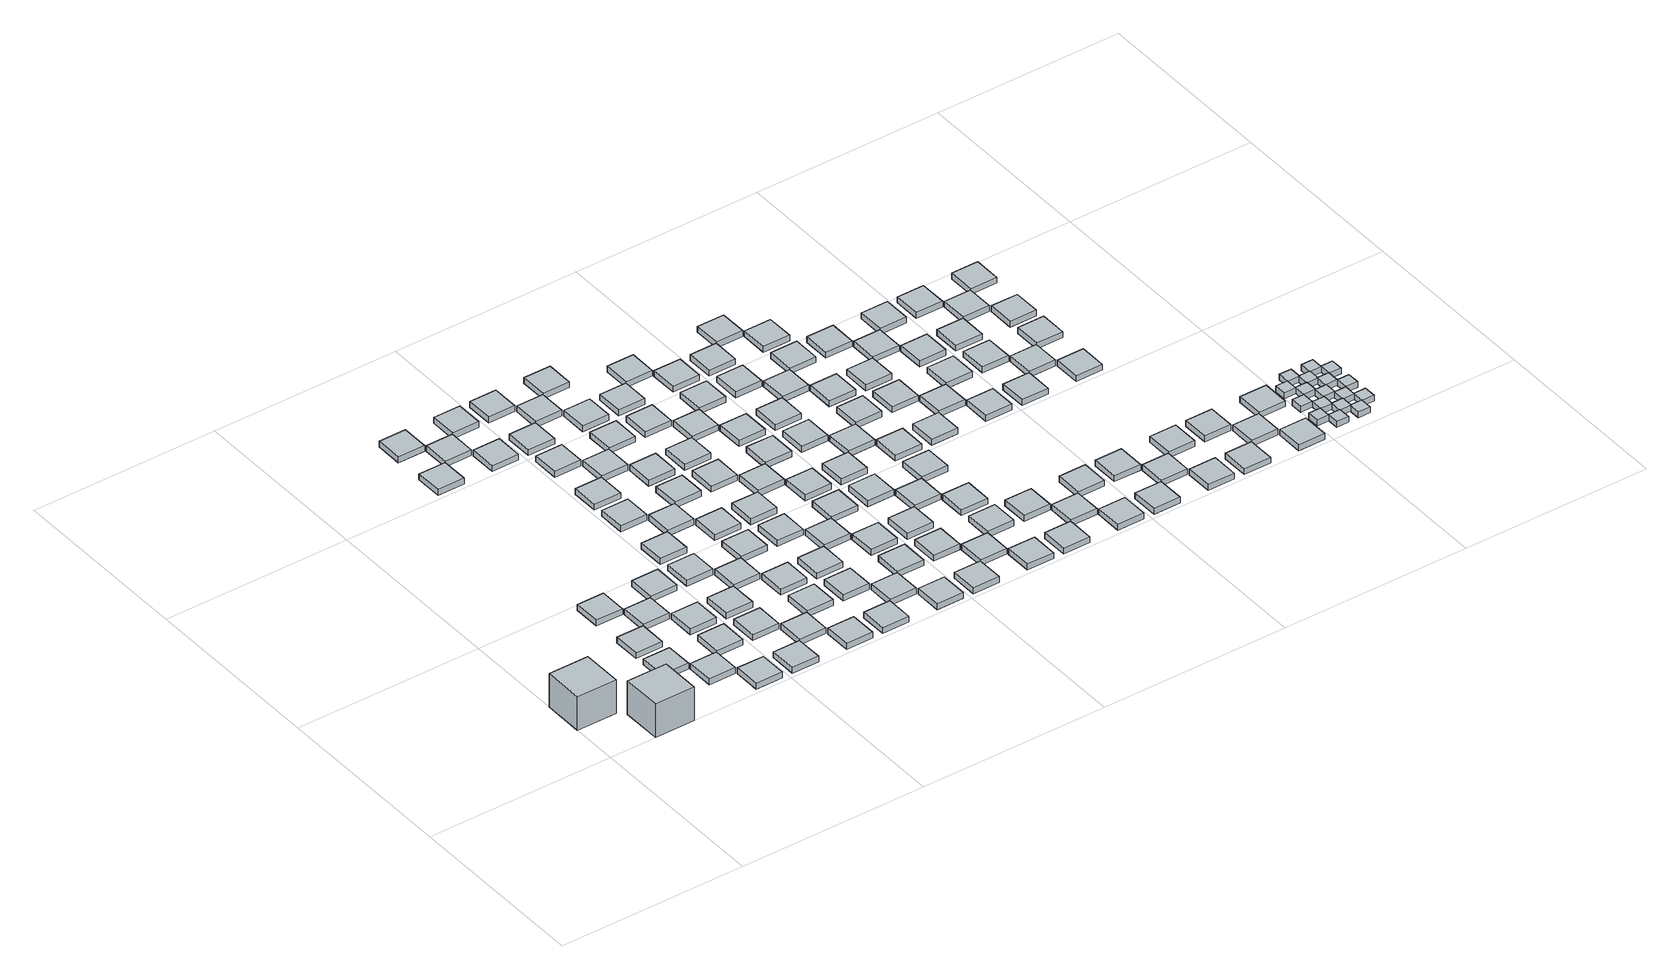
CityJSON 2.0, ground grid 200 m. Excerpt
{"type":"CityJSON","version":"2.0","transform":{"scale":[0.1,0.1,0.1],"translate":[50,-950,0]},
"CityObjects":{
"object1":{"type":"GenericCityObject","geometry":[{"type":"Solid","lod":"1","boundaries":[[[[0,1,2,3]],[[4,5,1,0]],[[5,6,2,1]],[[6,7,3,2]],[[7,4,0,3]],[[7,6,5,4]]]]}]},
"object2":{"type":"GenericCityObject","geometry":[{"type":"Solid","lod":"1","boundaries":[[[[8,9,10,11]],[[12,13,9,8]],[[13,14,10,9]],[[14,15,11,10]],[[15,12,8,11]],[[15,14,13,12]]]]}]},
"object3":{"type":"GenericCityObject","geometry":[{"type":"Solid","lod":"1","boundaries":[[[[16,17,18,19]],[[20,21,17,16]],[[21,22,18,17]],[[22,23,19,18]],[[23,20,16,19]],[[23,22,21,20]]]]}]},
"object4":{"type":"GenericCityObject","geometry":[{"type":"Solid","lod":"1","boundaries":[[[[24,25,26,27]],[[28,29,25,24]],[[29,30,26,25]],[[30,31,27,26]],[[31,28,24,27]],[[31,30,29,28]]]]}]},
"object5":{"type":"GenericCityObject","geometry":[{"type":"Solid","lod":"1","boundaries":[[[[32,33,34,35]],[[36,37,33,32]],[[37,38,34,33]],[[38,39,35,34]],[[39,36,32,35]],[[39,38,37,36]]]]}]},
"object6":{"type":"GenericCityObject","geometry":[{"type":"Solid","lod":"1","boundaries":[[[[40,41,42,43]],[[44,45,41,40]],[[45,46,42,41]],[[46,47,43,42]],[[47,44,40,43]],[[47,46,45,44]]]]}]},
"object7":{"type":"GenericCityObject","geometry":[{"type":"Solid","lod":"1","boundaries":[[[[48,49,50,51]],[[52,53,49,48]],[[53,54,50,49]],[[54,55,51,50]],[[55,52,48,51]],[[55,54,53,52]]]]}]},
"object8":{"type":"GenericCityObject","geometry":[{"type":"Solid","lod":"1","boundaries":[[[[56,57,58,59]],[[60,61,57,56]],[[61,62,58,57]],[[62,63,59,58]],[[63,60,56,59]],[[63,62,61,60]]]]}]},
"object9":{"type":"GenericCityObject","geometry":[{"type":"Solid","lod":"1","boundaries":[[[[64,65,66,67]],[[68,69,65,64]],[[69,70,66,65]],[[70,71,67,66]],[[71,68,64,67]],[[71,70,69,68]]]]}]},
"object10":{"type":"GenericCityObject","geometry":[{"type":"Solid","lod":"1","boundaries":[[[[72,73,74,75]],[[76,77,73,72]],[[77,78,74,73]],[[78,79,75,74]],[[79,76,72,75]],[[79,78,77,76]]]]}]},
"object11":{"type":"GenericCityObject","geometry":[{"type":"Solid","lod":"1","boundaries":[[[[80,81,82,83]],[[84,85,81,80]],[[85,86,82,81]],[[86,87,83,82]],[[87,84,80,83]],[[87,86,85,84]]]]}]},
"object12":{"type":"GenericCityObject","geometry":[{"type":"Solid","lod":"1","boundaries":[[[[88,89,90,91]],[[92,93,89,88]],[[93,94,90,89]],[[94,95,91,90]],[[95,92,88,91]],[[95,94,93,92]]]]}]},
"object13":{"type":"GenericCityObject","geometry":[{"type":"Solid","lod":"1","boundaries":[[[[96,97,98,99]],[[100,101,97,96]],[[101,102,98,97]],[[102,103,99,98]],[[103,100,96,99]],[[103,102,101,100]]]]}]},
"object14":{"type":"GenericCityObject","geometry":[{"type":"Solid","lod":"1","boundaries":[[[[104,105,106,107]],[[108,109,105,104]],[[109,110,106,105]],[[110,111,107,106]],[[111,108,104,107]],[[111,110,109,108]]]]}]},
"object15":{"type":"GenericCityObject","geometry":[{"type":"Solid","lod":"1","boundaries":[[[[112,113,114,115]],[[116,117,113,112]],[[117,118,114,113]],[[118,119,115,114]],[[119,116,112,115]],[[119,118,117,116]]]]}]},
"object16":{"type":"GenericCityObject","geometry":[{"type":"Solid","lod":"1","boundaries":[[[[120,121,122,123]],[[124,125,121,120]],[[125,126,122,121]],[[126,127,123,122]],[[127,124,120,123]],[[127,126,125,124]]]]}]},
"object17":{"type":"GenericCityObject","geometry":[{"type":"Solid","lod":"1","boundaries":[[[[128,129,130,131]],[[132,133,129,128]],[[133,134,130,129]],[[134,135,131,130]],[[135,132,128,131]],[[135,134,133,132]]]]}]},
"object18":{"type":"GenericCityObject","geometry":[{"type":"Solid","lod":"1","boundaries":[[[[136,137,138,139]],[[140,141,137,136]],[[141,142,138,137]],[[142,143,139,138]],[[143,140,136,139]],[[143,142,141,140]]]]}]},
"object19":{"type":"GenericCityObject","geometry":[{"type":"Solid","lod":"1","boundaries":[[[[144,145,146,147]],[[148,149,145,144]],[[149,150,146,145]],[[150,151,147,146]],[[151,148,144,147]],[[151,150,149,148]]]]}]},
"object20":{"type":"GenericCityObject","geometry":[{"type":"Solid","lod":"1","boundaries":[[[[152,153,154,155]],[[156,157,153,152]],[[157,158,154,153]],[[158,159,155,154]],[[159,156,152,155]],[[159,158,157,156]]]]}]},
"object21":{"type":"GenericCityObject","geometry":[{"type":"Solid","lod":"1","boundaries":[[[[160,161,162,163]],[[164,165,161,160]],[[165,166,162,161]],[[166,167,163,162]],[[167,164,160,163]],[[167,166,165,164]]]]}]},
"object22":{"type":"GenericCityObject","geometry":[{"type":"Solid","lod":"1","boundaries":[[[[168,169,170,171]],[[172,173,169,168]],[[173,174,170,169]],[[174,175,171,170]],[[175,172,168,171]],[[175,174,173,172]]]]}]},
"object23":{"type":"GenericCityObject","geometry":[{"type":"Solid","lod":"1","boundaries":[[[[176,177,178,179]],[[180,181,177,176]],[[181,182,178,177]],[[182,183,179,178]],[[183,180,176,179]],[[183,182,181,180]]]]}]},
"object24":{"type":"GenericCityObject","geometry":[{"type":"Solid","lod":"1","boundaries":[[[[184,185,186,187]],[[188,189,185,184]],[[189,190,186,185]],[[190,191,187,186]],[[191,188,184,187]],[[191,190,189,188]]]]}]},
"object25":{"type":"GenericCityObject","geometry":[{"type":"Solid","lod":"1","boundaries":[[[[192,193,194,195]],[[196,197,193,192]],[[197,198,194,193]],[[198,199,195,194]],[[199,196,192,195]],[[199,198,197,196]]]]}]},
"object26":{"type":"GenericCityObject","geometry":[{"type":"Solid","lod":"1","boundaries":[[[[200,201,202,203]],[[204,205,201,200]],[[205,206,202,201]],[[206,207,203,202]],[[207,204,200,203]],[[207,206,205,204]]]]}]},
"object27":{"type":"GenericCityObject","geometry":[{"type":"Solid","lod":"1","boundaries":[[[[208,209,210,211]],[[212,213,209,208]],[[213,214,210,209]],[[214,215,211,210]],[[215,212,208,211]],[[215,214,213,212]]]]}]},
"object28":{"type":"GenericCityObject","geometry":[{"type":"Solid","lod":"1","boundaries":[[[[216,217,218,219]],[[220,221,217,216]],[[221,222,218,217]],[[222,223,219,218]],[[223,220,216,219]],[[223,222,221,220]]]]}]},
"object29":{"type":"GenericCityObject","geometry":[{"type":"Solid","lod":"1","boundaries":[[[[224,225,226,227]],[[228,229,225,224]],[[229,230,226,225]],[[230,231,227,226]],[[231,228,224,227]],[[231,230,229,228]]]]}]},
"object30":{"type":"GenericCityObject","geometry":[{"type":"Solid","lod":"1","boundaries":[[[[232,233,234,235]],[[236,237,233,232]],[[237,238,234,233]],[[238,239,235,234]],[[239,236,232,235]],[[239,238,237,236]]]]}]},
"object31":{"type":"GenericCityObject","geometry":[{"type":"Solid","lod":"1","boundaries":[[[[240,241,242,243]],[[244,245,241,240]],[[245,246,242,241]],[[246,247,243,242]],[[247,244,240,243]],[[247,246,245,244]]]]}]},
"object32":{"type":"GenericCityObject","geometry":[{"type":"Solid","lod":"1","boundaries":[[[[248,249,250,251]],[[252,253,249,248]],[[253,254,250,249]],[[254,255,251,250]],[[255,252,248,251]],[[255,254,253,252]]]]}]},
"object33":{"type":"GenericCityObject","geometry":[{"type":"Solid","lod":"1","boundaries":[[[[256,257,258,259]],[[260,261,257,256]],[[261,262,258,257]],[[262,263,259,258]],[[263,260,256,259]],[[263,262,261,260]]]]}]},
"object34":{"type":"GenericCityObject","geometry":[{"type":"Solid","lod":"1","boundaries":[[[[264,265,266,267]],[[268,269,265,264]],[[269,270,266,265]],[[270,271,267,266]],[[271,268,264,267]],[[271,270,269,268]]]]}]},
"object35":{"type":"GenericCityObject","geometry":[{"type":"Solid","lod":"1","boundaries":[[[[272,273,274,275]],[[276,277,273,272]],[[277,278,274,273]],[[278,279,275,274]],[[279,276,272,275]],[[279,278,277,276]]]]}]},
"object36":{"type":"GenericCityObject","geometry":[{"type":"Solid","lod":"1","boundaries":[[[[280,281,282,283]],[[284,285,281,280]],[[285,286,282,281]],[[286,287,283,282]],[[287,284,280,283]],[[287,286,285,284]]]]}]},
"object37":{"type":"GenericCityObject","geometry":[{"type":"Solid","lod":"1","boundaries":[[[[288,289,290,291]],[[292,293,289,288]],[[293,294,290,289]],[[294,295,291,290]],[[295,292,288,291]],[[295,294,293,292]]]]}]},
"object38":{"type":"GenericCityObject","geometry":[{"type":"Solid","lod":"1","boundaries":[[[[296,297,298,299]],[[300,301,297,296]],[[301,302,298,297]],[[302,303,299,298]],[[303,300,296,299]],[[303,302,301,300]]]]}]},
"object39":{"type":"GenericCityObject","geometry":[{"type":"Solid","lod":"1","boundaries":[[[[304,305,306,307]],[[308,309,305,304]],[[309,310,306,305]],[[310,311,307,306]],[[311,308,304,307]],[[311,310,309,308]]]]}]},
"object40":{"type":"GenericCityObject","geometry":[{"type":"Solid","lod":"1","boundaries":[[[[312,313,314,315]],[[316,317,313,312]],[[317,318,314,313]],[[318,319,315,314]],[[319,316,312,315]],[[319,318,317,316]]]]}]},
"object41":{"type":"GenericCityObject","geometry":[{"type":"Solid","lod":"1","boundaries":[[[[320,321,322,323]],[[324,325,321,320]],[[325,326,322,321]],[[326,327,323,322]],[[327,324,320,323]],[[327,326,325,324]]]]}]},
"object42":{"type":"GenericCityObject","geometry":[{"type":"Solid","lod":"1","boundaries":[[[[328,329,330,331]],[[332,333,329,328]],[[333,334,330,329]],[[334,335,331,330]],[[335,332,328,331]],[[335,334,333,332]]]]}]},
"object43":{"type":"GenericCityObject","geometry":[{"type":"Solid","lod":"1","boundaries":[[[[336,337,338,339]],[[340,341,337,336]],[[341,342,338,337]],[[342,343,339,338]],[[343,340,336,339]],[[343,342,341,340]]]]}]},
"object44":{"type":"GenericCityObject","geometry":[{"type":"Solid","lod":"1","boundaries":[[[[344,345,346,347]],[[348,349,345,344]],[[349,350,346,345]],[[350,351,347,346]],[[351,348,344,347]],[[351,350,349,348]]]]}]},
"object45":{"type":"GenericCityObject","geometry":[{"type":"Solid","lod":"1","boundaries":[[[[352,353,354,355]],[[356,357,353,352]],[[357,358,354,353]],[[358,359,355,354]],[[359,356,352,355]],[[359,358,357,356]]]]}]},
"object46":{"type":"GenericCityObject","geometry":[{"type":"Solid","lod":"1","boundaries":[[[[360,361,362,363]],[[364,365,361,360]],[[365,366,362,361]],[[366,367,363,362]],[[367,364,360,363]],[[367,366,365,364]]]]}]},
"object47":{"type":"GenericCityObject","geometry":[{"type":"Solid","lod":"1","boundaries":[[[[368,369,370,371]],[[372,373,369,368]],[[373,374,370,369]],[[374,375,371,370]],[[375,372,368,371]],[[375,374,373,372]]]]}]},
"object48":{"type":"GenericCityObject","geometry":[{"type":"Solid","lod":"1","boundaries":[[[[376,377,378,379]],[[380,381,377,376]],[[381,382,378,377]],[[382,383,379,378]],[[383,380,376,379]],[[383,382,381,380]]]]}]},
"object49":{"type":"GenericCityObject","geometry":[{"type":"Solid","lod":"1","boundaries":[[[[384,385,386,387]],[[388,389,385,384]],[[389,390,386,385]],[[390,391,387,386]],[[391,388,384,387]],[[391,390,389,388]]]]}]},
"object50":{"type":"GenericCityObject","geometry":[{"type":"Solid","lod":"1","boundaries":[[[[392,393,394,395]],[[396,397,393,392]],[[397,398,394,393]],[[398,399,395,394]],[[399,396,392,395]],[[399,398,397,396]]]]}]},
"object51":{"type":"GenericCityObject","geometry":[{"type":"Solid","lod":"1","boundaries":[[[[400,401,402,403]],[[404,405,401,400]],[[405,406,402,401]],[[406,407,403,402]],[[407,404,400,403]],[[407,406,405,404]]]]}]},
"object52":{"type":"GenericCityObject","geometry":[{"type":"Solid","lod":"1","boundaries":[[[[408,409,410,411]],[[412,413,409,408]],[[413,414,410,409]],[[414,415,411,410]],[[415,412,408,411]],[[415,414,413,412]]]]}]},
"object53":{"type":"GenericCityObject","geometry":[{"type":"Solid","lod":"1","boundaries":[[[[416,417,418,419]],[[420,421,417,416]],[[421,422,418,417]],[[422,423,419,418]],[[423,420,416,419]],[[423,422,421,420]]]]}]},
"object54":{"type":"GenericCityObject","geometry":[{"type":"Solid","lod":"1","boundaries":[[[[424,425,426,427]],[[428,429,425,424]],[[429,430,426,425]],[[430,431,427,426]],[[431,428,424,427]],[[431,430,429,428]]]]}]},
"object55":{"type":"GenericCityObject","geometry":[{"type":"Solid","lod":"1","boundaries":[[[[432,433,434,435]],[[436,437,433,432]],[[437,438,434,433]],[[438,439,435,434]],[[439,436,432,435]],[[439,438,437,436]]]]}]},
"object56":{"type":"GenericCityObject","geometry":[{"type":"Solid","lod":"1","boundaries":[[[[440,441,442,443]],[[444,445,441,440]],[[445,446,442,441]],[[446,447,443,442]],[[447,444,440,443]],[[447,446,445,444]]]]}]},
"object57":{"type":"GenericCityObject","geometry":[{"type":"Solid","lod":"1","boundaries":[[[[448,449,450,451]],[[452,453,449,448]],[[453,454,450,449]],[[454,455,451,450]],[[455,452,448,451]],[[455,454,453,452]]]]}]},
"object58":{"type":"GenericCityObject","geometry":[{"type":"Solid","lod":"1","boundaries":[[[[456,457,458,459]],[[460,461,457,456]],[[461,462,458,457]],[[462,463,459,458]],[[463,460,456,459]],[[463,462,461,460]]]]}]},
"object59":{"type":"GenericCityObject","geometry":[{"type":"Solid","lod":"1","boundaries":[[[[464,465,466,467]],[[468,469,465,464]],[[469,470,466,465]],[[470,471,467,466]],[[471,468,464,467]],[[471,470,469,468]]]]}]},
"object60":{"type":"GenericCityObject","geometry":[{"type":"Solid","lod":"1","boundaries":[[[[472,473,474,475]],[[476,477,473,472]],[[477,478,474,473]],[[478,479,475,474]],[[479,476,472,475]],[[479,478,477,476]]]]}]},
"object61":{"type":"GenericCityObject","geometry":[{"type":"Solid","lod":"1","boundaries":[[[[480,481,482,483]],[[484,485,481,480]],[[485,486,482,481]],[[486,487,483,482]],[[487,484,480,483]],[[487,486,485,484]]]]}]},
"object62":{"type":"GenericCityObject","geometry":[{"type":"Solid","lod":"1","boundaries":[[[[488,489,490,491]],[[492,493,489,488]],[[493,494,490,489]],[[494,495,491,490]],[[495,492,488,491]],[[495,494,493,492]]]]}]},
"object63":{"type":"GenericCityObject","geometry":[{"type":"Solid","lod":"1","boundaries":[[[[496,497,498,499]],[[500,501,497,496]],[[501,502,498,497]],[[502,503,499,498]],[[503,500,496,499]],[[503,502,501,500]]]]}]},
"object64":{"type":"GenericCityObject","geometry":[{"type":"Solid","lod":"1","boundaries":[[[[504,505,506,507]],[[508,509,505,504]],[[509,510,506,505]],[[510,511,507,506]],[[511,508,504,507]],[[511,510,509,508]]]]}]},
"object65":{"type":"GenericCityObject","geometry":[{"type":"Solid","lod":"1","boundaries":[[[[512,513,514,515]],[[516,517,513,512]],[[517,518,514,513]],[[518,519,515,514]],[[519,516,512,515]],[[519,518,517,516]]]]}]},
"object66":{"type":"GenericCityObject","geometry":[{"type":"Solid","lod":"1","boundaries":[[[[520,521,522,523]],[[524,525,521,520]],[[525,526,522,521]],[[526,527,523,522]],[[527,524,520,523]],[[527,526,525,524]]]]}]},
"object67":{"type":"GenericCityObject","geometry":[{"type":"Solid","lod":"1","boundaries":[[[[528,529,530,531]],[[532,533,529,528]],[[533,534,530,529]],[[534,535,531,530]],[[535,532,528,531]],[[535,534,533,532]]]]}]},
"object68":{"type":"GenericCityObject","geometry":[{"type":"Solid","lod":"1","boundaries":[[[[536,537,538,539]],[[540,541,537,536]],[[541,542,538,537]],[[542,543,539,538]],[[543,540,536,539]],[[543,542,541,540]]]]}]},
"object69":{"type":"GenericCityObject","geometry":[{"type":"Solid","lod":"1","boundaries":[[[[544,545,546,547]],[[548,549,545,544]],[[549,550,546,545]],[[550,551,547,546]],[[551,548,544,547]],[[551,550,549,548]]]]}]},
"object70":{"type":"GenericCityObject","geometry":[{"type":"Solid","lod":"1","boundaries":[[[[552,553,554,555]],[[556,557,553,552]],[[557,558,554,553]],[[558,559,555,554]],[[559,556,552,555]],[[559,558,557,556]]]]}]},
"object71":{"type":"GenericCityObject","geometry":[{"type":"Solid","lod":"1","boundaries":[[[[560,561,562,563]],[[564,565,561,560]],[[565,566,562,561]],[[566,567,563,562]],[[567,564,560,563]],[[567,566,565,564]]]]}]},
"object72":{"type":"GenericCityObject","geometry":[{"type":"Solid","lod":"1","boundaries":[[[[568,569,570,571]],[[572,573,569,568]],[[573,574,570,569]],[[574,575,571,570]],[[575,572,568,571]],[[575,574,573,572]]]]}]},
"object73":{"type":"GenericCityObject","geometry":[{"type":"Solid","lod":"1","boundaries":[[[[576,577,578,579]],[[580,581,577,576]],[[581,582,578,577]],[[582,583,579,578]],[[583,580,576,579]],[[583,582,581,580]]]]}]},
"object74":{"type":"GenericCityObject","geometry":[{"type":"Solid","lod":"1","boundaries":[[[[584,585,586,587]],[[588,589,585,584]],[[589,590,586,585]],[[590,591,587,586]],[[591,588,584,587]],[[591,590,589,588]]]]}]},
"object75":{"type":"GenericCityObject","geometry":[{"type":"Solid","lod":"1","boundaries":[[[[592,593,594,595]],[[596,597,593,592]],[[597,598,594,593]],[[598,599,595,594]],[[599,596,592,595]],[[599,598,597,596]]]]}]},
"object76":{"type":"GenericCityObject","geometry":[{"type":"Solid","lod":"1","boundaries":[[[[600,601,602,603]],[[604,605,601,600]],[[605,606,602,601]],[[606,607,603,602]],[[607,604,600,603]],[[607,606,605,604]]]]}]},
"object77":{"type":"GenericCityObject","geometry":[{"type":"Solid","lod":"1","boundaries":[[[[608,609,610,611]],[[612,613,609,608]],[[613,614,610,609]],[[614,615,611,610]],[[615,612,608,611]],[[615,614,613,612]]]]}]},
"object78":{"type":"GenericCityObject","geometry":[{"type":"Solid","lod":"1","boundaries":[[[[616,617,618,619]],[[620,621,617,616]],[[621,622,618,617]],[[622,623,619,618]],[[623,620,616,619]],[[623,622,621,620]]]]}]},
"object79":{"type":"GenericCityObject","geometry":[{"type":"Solid","lod":"1","boundaries":[[[[624,625,626,627]],[[628,629,625,624]],[[629,630,626,625]],[[630,631,627,626]],[[631,628,624,627]],[[631,630,629,628]]]]}]},
"object80":{"type":"GenericCityObject","geometry":[{"type":"Solid","lod":"1","boundaries":[[[[632,633,634,635]],[[636,637,633,632]],[[637,638,634,633]],[[638,639,635,634]],[[639,636,632,635]],[[639,638,637,636]]]]}]},
"object81":{"type":"GenericCityObject","geometry":[{"type":"Solid","lod":"1","boundaries":[[[[640,641,642,643]],[[644,645,641,640]],[[645,646,642,641]],[[646,647,643,642]],[[647,644,640,643]],[[647,646,645,644]]]]}]},
"object82":{"type":"GenericCityObject","geometry":[{"type":"Solid","lod":"1","boundaries":[[[[648,649,650,651]],[[652,653,649,648]],[[653,654,650,649]],[[654,655,651,650]],[[655,652,648,651]],[[655,654,653,652]]]]}]},
"object83":{"type":"GenericCityObject","geometry":[{"type":"Solid","lod":"1","boundaries":[[[[656,657,658,659]],[[660,661,657,656]],[[661,662,658,657]],[[662,663,659,658]],[[663,660,656,659]],[[663,662,661,660]]]]}]},
"object84":{"type":"GenericCityObject","geometry":[{"type":"Solid","lod":"1","boundaries":[[[[664,665,666,667]],[[668,669,665,664]],[[669,670,666,665]],[[670,671,667,666]],[[671,668,664,667]],[[671,670,669,668]]]]}]},
"object85":{"type":"GenericCityObject","geometry":[{"type":"Solid","lod":"1","boundaries":[[[[672,673,674,675]],[[676,677,673,672]],[[677,678,674,673]],[[678,679,675,674]],[[679,676,672,675]],[[679,678,677,676]]]]}]},
"object86":{"type":"GenericCityObject","geometry":[{"type":"Solid","lod":"1","boundaries":[[[[680,681,682,683]],[[684,685,681,680]],[[685,686,682,681]],[[686,687,683,682]],[[687,684,680,683]],[[687,686,685,684]]]]}]},
"object87":{"type":"GenericCityObject","geometry":[{"type":"Solid","lod":"1","boundaries":[[[[688,689,690,691]],[[692,693,689,688]],[[693,694,690,689]],[[694,695,691,690]],[[695,692,688,691]],[[695,694,693,692]]]]}]},
"object88":{"type":"GenericCityObject","geometry":[{"type":"Solid","lod":"1","boundaries":[[[[696,697,698,699]],[[700,701,697,696]],[[701,702,698,697]],[[702,703,699,698]],[[703,700,696,699]],[[703,702,701,700]]]]}]},
"object89":{"type":"GenericCityObject","geometry":[{"type":"Solid","lod":"1","boundaries":[[[[704,705,706,707]],[[708,709,705,704]],[[709,710,706,705]],[[710,711,707,706]],[[711,708,704,707]],[[711,710,709,708]]]]}]},
"object90":{"type":"GenericCityObject","geometry":[{"type":"Solid","lod":"1","boundaries":[[[[712,713,714,715]],[[716,717,713,712]],[[717,718,714,713]],[[718,719,715,714]],[[719,716,712,715]],[[719,718,717,716]]]]}]},
"object91":{"type":"GenericCityObject","geometry":[{"type":"Solid","lod":"1","boundaries":[[[[720,721,722,723]],[[724,725,721,720]],[[725,726,722,721]],[[726,727,723,722]],[[727,724,720,723]],[[727,726,725,724]]]]}]},
"object92":{"type":"GenericCityObject","geometry":[{"type":"Solid","lod":"1","boundaries":[[[[728,729,730,731]],[[732,733,729,728]],[[733,734,730,729]],[[734,735,731,730]],[[735,732,728,731]],[[735,734,733,732]]]]}]},
"object93":{"type":"GenericCityObject","geometry":[{"type":"Solid","lod":"1","boundaries":[[[[736,737,738,739]],[[740,741,737,736]],[[741,742,738,737]],[[742,743,739,738]],[[743,740,736,739]],[[743,742,741,740]]]]}]},
"object94":{"type":"GenericCityObject","geometry":[{"type":"Solid","lod":"1","boundaries":[[[[744,745,746,747]],[[748,749,745,744]],[[749,750,746,745]],[[750,751,747,746]],[[751,748,744,747]],[[751,750,749,748]]]]}]},
"object95":{"type":"GenericCityObject","geometry":[{"type":"Solid","lod":"1","boundaries":[[[[752,753,754,755]],[[756,757,753,752]],[[757,758,754,753]],[[758,759,755,754]],[[759,756,752,755]],[[759,758,757,756]]]]}]},
"object96":{"type":"GenericCityObject","geometry":[{"type":"Solid","lod":"1","boundaries":[[[[760,761,762,763]],[[764,765,761,760]],[[765,766,762,761]],[[766,767,763,762]],[[767,764,760,763]],[[767,766,765,764]]]]}]},
"object97":{"type":"GenericCityObject","geometry":[{"type":"Solid","lod":"1","boundaries":[[[[768,769,770,771]],[[772,773,769,768]],[[773,774,770,769]],[[774,775,771,770]],[[775,772,768,771]],[[775,774,773,772]]]]}]},
"object98":{"type":"GenericCityObject","geometry":[{"type":"Solid","lod":"1","boundaries":[[[[776,777,778,779]],[[780,781,777,776]],[[781,782,778,777]],[[782,783,779,778]],[[783,780,776,779]],[[783,782,781,780]]]]}]},
"object99":{"type":"GenericCityObject","geometry":[{"type":"Solid","lod":"1","boundaries":[[[[784,785,786,787]],[[788,789,785,784]],[[789,790,786,785]],[[790,791,787,786]],[[791,788,784,787]],[[791,790,789,788]]]]}]},
"object100":{"type":"GenericCityObject","geometry":[{"type":"Solid","lod":"1","boundaries":[[[[792,793,794,795]],[[796,797,793,792]],[[797,798,794,793]],[[798,799,795,794]],[[799,796,792,795]],[[799,798,797,796]]]]}]},
"object101":{"type":"GenericCityObject","geometry":[{"type":"Solid","lod":"1","boundaries":[[[[800,801,802,803]],[[804,805,801,800]],[[805,806,802,801]],[[806,807,803,802]],[[807,804,800,803]],[[807,806,805,804]]]]}]},
"object102":{"type":"GenericCityObject","geometry":[{"type":"Solid","lod":"1","boundaries":[[[[808,809,810,811]],[[812,813,809,808]],[[813,814,810,809]],[[814,815,811,810]],[[815,812,808,811]],[[815,814,813,812]]]]}]},
"object103":{"type":"GenericCityObject","geometry":[{"type":"Solid","lod":"1","boundaries":[[[[816,817,818,819]],[[820,821,817,816]],[[821,822,818,817]],[[822,823,819,818]],[[823,820,816,819]],[[823,822,821,820]]]]}]},
"object104":{"type":"GenericCityObject","geometry":[{"type":"Solid","lod":"1","boundaries":[[[[824,825,826,827]],[[828,829,825,824]],[[829,830,826,825]],[[830,831,827,826]],[[831,828,824,827]],[[831,830,829,828]]]]}]},
"object105":{"type":"GenericCityObject","geometry":[{"type":"Solid","lod":"1","boundaries":[[[[832,833,834,835]],[[836,837,833,832]],[[837,838,834,833]],[[838,839,835,834]],[[839,836,832,835]],[[839,838,837,836]]]]}]},
"object106":{"type":"GenericCityObject","geometry":[{"type":"Solid","lod":"1","boundaries":[[[[840,841,842,843]],[[844,845,841,840]],[[845,846,842,841]],[[846,847,843,842]],[[847,844,840,843]],[[847,846,845,844]]]]}]},
"object107":{"type":"GenericCityObject","geometry":[{"type":"Solid","lod":"1","boundaries":[[[[848,849,850,851]],[[852,853,849,848]],[[853,854,850,849]],[[854,855,851,850]],[[855,852,848,851]],[[855,854,853,852]]]]}]},
"object108":{"type":"GenericCityObject","geometry":[{"type":"Solid","lod":"1","boundaries":[[[[856,857,858,859]],[[860,861,857,856]],[[861,862,858,857]],[[862,863,859,858]],[[863,860,856,859]],[[863,862,861,860]]]]}]},
"object109":{"type":"GenericCityObject","geometry":[{"type":"Solid","lod":"1","boundaries":[[[[864,865,866,867]],[[868,869,865,864]],[[869,870,866,865]],[[870,871,867,866]],[[871,868,864,867]],[[871,870,869,868]]]]}]},
"object110":{"type":"GenericCityObject","geometry":[{"type":"Solid","lod":"1","boundaries":[[[[872,873,874,875]],[[876,877,873,872]],[[877,878,874,873]],[[878,879,875,874]],[[879,876,872,875]],[[879,878,877,876]]]]}]},
"object111":{"type":"GenericCityObject","geometry":[{"type":"Solid","lod":"1","boundaries":[[[[880,881,882,883]],[[884,885,881,880]],[[885,886,882,881]],[[886,887,883,882]],[[887,884,880,883]],[[887,886,885,884]]]]}]},
"object112":{"type":"GenericCityObject","geometry":[{"type":"Solid","lod":"1","boundaries":[[[[888,889,890,891]],[[892,893,889,888]],[[893,894,890,889]],[[894,895,891,890]],[[895,892,888,891]],[[895,894,893,892]]]]}]},
"object113":{"type":"GenericCityObject","geometry":[{"type":"Solid","lod":"1","boundaries":[[[[896,897,898,899]],[[900,901,897,896]],[[901,902,898,897]],[[902,903,899,898]],[[903,900,896,899]],[[903,902,901,900]]]]}]},
"object114":{"type":"GenericCityObject","geometry":[{"type":"Solid","lod":"1","boundaries":[[[[904,905,906,907]],[[908,909,905,904]],[[909,910,906,905]],[[910,911,907,906]],[[911,908,904,907]],[[911,910,909,908]]]]}]},
"object115":{"type":"GenericCityObject","geometry":[{"type":"Solid","lod":"1","boundaries":[[[[912,913,914,915]],[[916,917,913,912]],[[917,918,914,913]],[[918,919,915,914]],[[919,916,912,915]],[[919,918,917,916]]]]}]},
"object116":{"type":"GenericCityObject","geometry":[{"type":"Solid","lod":"1","boundaries":[[[[920,921,922,923]],[[924,925,921,920]],[[925,926,922,921]],[[926,927,923,922]],[[927,924,920,923]],[[927,926,925,924]]]]}]},
"object117":{"type":"GenericCityObject","geometry":[{"type":"Solid","lod":"1","boundaries":[[[[928,929,930,931]],[[932,933,929,928]],[[933,934,930,929]],[[934,935,931,930]],[[935,932,928,931]],[[935,934,933,932]]]]}]},
"object118":{"type":"GenericCityObject","geometry":[{"type":"Solid","lod":"1","boundaries":[[[[936,937,938,939]],[[940,941,937,936]],[[941,942,938,937]],[[942,943,939,938]],[[943,940,936,939]],[[943,942,941,940]]]]}]},
"object119":{"type":"GenericCityObject","geometry":[{"type":"Solid","lod":"1","boundaries":[[[[944,945,946,947]],[[948,949,945,944]],[[949,950,946,945]],[[950,951,947,946]],[[951,948,944,947]],[[951,950,949,948]]]]}]},
"object120":{"type":"GenericCityObject","geometry":[{"type":"Solid","lod":"1","boundaries":[[[[952,953,954,955]],[[956,957,953,952]],[[957,958,954,953]],[[958,959,955,954]],[[959,956,952,955]],[[959,958,957,956]]]]}]},
"object121":{"type":"GenericCityObject","geometry":[{"type":"Solid","lod":"1","boundaries":[[[[960,961,962,963]],[[964,965,961,960]],[[965,966,962,961]],[[966,967,963,962]],[[967,964,960,963]],[[967,966,965,964]]]]}]},
"object122":{"type":"GenericCityObject","geometry":[{"type":"Solid","lod":"1","boundaries":[[[[968,969,970,971]],[[972,973,969,968]],[[973,974,970,969]],[[974,975,971,970]],[[975,972,968,971]],[[975,974,973,972]]]]}]},
"object123":{"type":"GenericCityObject","geometry":[{"type":"Solid","lod":"1","boundaries":[[[[976,977,978,979]],[[980,981,977,976]],[[981,982,978,977]],[[982,983,979,978]],[[983,980,976,979]],[[983,982,981,980]]]]}]},
"object124":{"type":"GenericCityObject","geometry":[{"type":"Solid","lod":"1","boundaries":[[[[984,985,986,987]],[[988,989,985,984]],[[989,990,986,985]],[[990,991,987,986]],[[991,988,984,987]],[[991,990,989,988]]]]}]},
"object125":{"type":"GenericCityObject","geometry":[{"type":"Solid","lod":"1","boundaries":[[[[992,993,994,995]],[[996,997,993,992]],[[997,998,994,993]],[[998,999,995,994]],[[999,996,992,995]],[[999,998,997,996]]]]}]},
"object126":{"type":"GenericCityObject","geometry":[{"type":"Solid","lod":"1","boundaries":[[[[1000,1001,1002,1003]],[[1004,1005,1001,1000]],[[1005,1006,1002,1001]],[[1006,1007,1003,1002]],[[1007,1004,1000,1003]],[[1007,1006,1005,1004]]]]}]},
"object127":{"type":"GenericCityObject","geometry":[{"type":"Solid","lod":"1","boundaries":[[[[1008,1009,1010,985]],[[1011,1012,1009,1008]],[[1012,1013,1010,1009]],[[1013,989,985,1010]],[[989,1011,1008,985]],[[989,1013,1012,1011]]]]}]},
"object128":{"type":"GenericCityObject","geometry":[{"type":"Solid","lod":"1","boundaries":[[[[986,1014,1015,1016]],[[990,1017,1014,986]],[[1017,1018,1015,1014]],[[1018,1019,1016,1015]],[[1019,990,986,1016]],[[1019,1018,1017,990]]]]}]},
"object129":{"type":"GenericCityObject","geometry":[{"type":"Solid","lod":"1","boundaries":[[[[1020,1021,1022,1023]],[[1024,1025,1021,1020]],[[1025,1026,1022,1021]],[[1026,1027,1023,1022]],[[1027,1024,1020,1023]],[[1027,1026,1025,1024]]]]}]},
"object130":{"type":"GenericCityObject","geometry":[{"type":"Solid","lod":"1","boundaries":[[[[1028,1029,1030,1031]],[[1032,1033,1029,1028]],[[1033,1034,1030,1029]],[[1034,1035,1031,1030]],[[1035,1032,1028,1031]],[[1035,1034,1033,1032]]]]}]},
"object131":{"type":"GenericCityObject","geometry":[{"type":"Solid","lod":"1","boundaries":[[[[1036,1037,1038,1039]],[[1040,1041,1037,1036]],[[1041,1042,1038,1037]],[[1042,1043,1039,1038]],[[1043,1040,1036,1039]],[[1043,1042,1041,1040]]]]}]},
"object132":{"type":"GenericCityObject","geometry":[{"type":"Solid","lod":"1","boundaries":[[[[1044,1045,1046,1047]],[[1048,1049,1045,1044]],[[1049,1050,1046,1045]],[[1050,1051,1047,1046]],[[1051,1048,1044,1047]],[[1051,1050,1049,1048]]]]}]},
"object133":{"type":"GenericCityObject","geometry":[{"type":"Solid","lod":"1","boundaries":[[[[1052,1053,1054,1055]],[[1056,1057,1053,1052]],[[1057,1058,1054,1053]],[[1058,1059,1055,1054]],[[1059,1056,1052,1055]],[[1059,1058,1057,1056]]]]}]},
"object134":{"type":"GenericCityObject","geometry":[{"type":"Solid","lod":"1","boundaries":[[[[1060,1061,1062,1063]],[[1064,1065,1061,1060]],[[1065,1066,1062,1061]],[[1066,1067,1063,1062]],[[1067,1064,1060,1063]],[[1067,1066,1065,1064]]]]}]},
"object135":{"type":"GenericCityObject","geometry":[{"type":"Solid","lod":"1","boundaries":[[[[1068,1069,1070,1071]],[[1072,1073,1069,1068]],[[1073,1074,1070,1069]],[[1074,1075,1071,1070]],[[1075,1072,1068,1071]],[[1075,1074,1073,1072]]]]}]},
"object136":{"type":"GenericCityObject","geometry":[{"type":"Solid","lod":"1","boundaries":[[[[1076,1077,1078,1079]],[[1080,1081,1077,1076]],[[1081,1082,1078,1077]],[[1082,1083,1079,1078]],[[1083,1080,1076,1079]],[[1083,1082,1081,1080]]]]}]},
"object137":{"type":"GenericCityObject","geometry":[{"type":"Solid","lod":"1","boundaries":[[[[1084,1085,1086,1087]],[[1088,1089,1085,1084]],[[1089,1090,1086,1085]],[[1090,1091,1087,1086]],[[1091,1088,1084,1087]],[[1091,1090,1089,1088]]]]}]},
"object138":{"type":"GenericCityObject","geometry":[{"type":"Solid","lod":"1","boundaries":[[[[1062,1092,1093,1069]],[[1066,1094,1092,1062]],[[1094,1095,1093,1092]],[[1095,1073,1069,1093]],[[1073,1066,1062,1069]],[[1073,1095,1094,1066]]]]}]},
"object139":{"type":"GenericCityObject","geometry":[{"type":"Solid","lod":"1","boundaries":[[[[1096,1097,1098,1099]],[[1100,1101,1097,1096]],[[1101,1102,1098,1097]],[[1102,1103,1099,1098]],[[1103,1100,1096,1099]],[[1103,1102,1101,1100]]]]}]}
},
"vertices":[
[0,500,0],[429,500,0],[429,929,0],[0,929,0],[0,500,375],[429,500,375],[429,929,375],[0,929,375],
[500,0,0],[929,0,0],[929,429,0],[500,429,0],[500,0,375],[929,0,375],[929,429,375],[500,429,375],
[1050,650,0],[1339,650,0],[1339,939,0],[1050,939,0],[1050,650,65],[1339,650,65],[1339,939,65],[1050,939,65],
[1050,1050,0],[1339,1050,0],[1339,1339,0],[1050,1339,0],[1050,1050,65],[1339,1050,65],[1339,1339,65],[1050,1339,65],
[1350,350,0],[1639,350,0],[1639,639,0],[1350,639,0],[1350,350,65],[1639,350,65],[1639,639,65],[1350,639,65],
[1050,1650,0],[1339,1650,0],[1339,1939,0],[1050,1939,0],[1050,1650,65],[1339,1650,65],[1339,1939,65],[1050,1939,65],
[1650,50,0],[1939,50,0],[1939,339,0],[1650,339,0],[1650,50,65],[1939,50,65],[1939,339,65],[1650,339,65],
[1350,1350,0],[1639,1350,0],[1639,1639,0],[1350,1639,0],[1350,1350,65],[1639,1350,65],[1639,1639,65],[1350,1639,65],
[1650,650,0],[1939,650,0],[1939,939,0],[1650,939,0],[1650,650,65],[1939,650,65],[1939,939,65],[1650,939,65],
[1650,1050,0],[1939,1050,0],[1939,1339,0],[1650,1339,0],[1650,1050,65],[1939,1050,65],[1939,1339,65],[1650,1339,65],
[2050,50,0],[2339,50,0],[2339,339,0],[2050,339,0],[2050,50,65],[2339,50,65],[2339,339,65],[2050,339,65],
[1650,1650,0],[1939,1650,0],[1939,1939,0],[1650,1939,0],[1650,1650,65],[1939,1650,65],[1939,1939,65],[1650,1939,65],
[2050,650,0],[2339,650,0],[2339,939,0],[2050,939,0],[2050,650,65],[2339,650,65],[2339,939,65],[2050,939,65],
[1050,4050,0],[1339,4050,0],[1339,4339,0],[1050,4339,0],[1050,4050,65],[1339,4050,65],[1339,4339,65],[1050,4339,65],
[2050,1050,0],[2339,1050,0],[2339,1339,0],[2050,1339,0],[2050,1050,65],[2339,1050,65],[2339,1339,65],[2050,1339,65],
[1050,4650,0],[1339,4650,0],[1339,4939,0],[1050,4939,0],[1050,4650,65],[1339,4650,65],[1339,4939,65],[1050,4939,65],
[2350,350,0],[2639,350,0],[2639,639,0],[2350,639,0],[2350,350,65],[2639,350,65],[2639,639,65],[2350,639,65],
[2050,1650,0],[2339,1650,0],[2339,1939,0],[2050,1939,0],[2050,1650,65],[2339,1650,65],[2339,1939,65],[2050,1939,65],
[1350,4350,0],[1639,4350,0],[1639,4639,0],[1350,4639,0],[1350,4350,65],[1639,4350,65],[1639,4639,65],[1350,4639,65],
[2050,2050,0],[2339,2050,0],[2339,2339,0],[2050,2339,0],[2050,2050,65],[2339,2050,65],[2339,2339,65],[2050,2339,65],
[2650,50,0],[2939,50,0],[2939,339,0],[2650,339,0],[2650,50,65],[2939,50,65],[2939,339,65],[2650,339,65],
[2350,1350,0],[2639,1350,0],[2639,1639,0],[2350,1639,0],[2350,1350,65],[2639,1350,65],[2639,1639,65],[2350,1639,65],
[2050,2650,0],[2339,2650,0],[2339,2939,0],[2050,2939,0],[2050,2650,65],[2339,2650,65],[2339,2939,65],[2050,2939,65],
[2650,650,0],[2939,650,0],[2939,939,0],[2650,939,0],[2650,650,65],[2939,650,65],[2939,939,65],[2650,939,65],
[1650,4050,0],[1939,4050,0],[1939,4339,0],[1650,4339,0],[1650,4050,65],[1939,4050,65],[1939,4339,65],[1650,4339,65],
[2050,3050,0],[2339,3050,0],[2339,3339,0],[2050,3339,0],[2050,3050,65],[2339,3050,65],[2339,3339,65],[2050,3339,65],
[2650,1050,0],[2939,1050,0],[2939,1339,0],[2650,1339,0],[2650,1050,65],[2939,1050,65],[2939,1339,65],[2650,1339,65],
[1650,4650,0],[1939,4650,0],[1939,4939,0],[1650,4939,0],[1650,4650,65],[1939,4650,65],[1939,4939,65],[1650,4939,65],
[2350,2350,0],[2639,2350,0],[2639,2639,0],[2350,2639,0],[2350,2350,65],[2639,2350,65],[2639,2639,65],[2350,2639,65],
[3050,50,0],[3339,50,0],[3339,339,0],[3050,339,0],[3050,50,65],[3339,50,65],[3339,339,65],[3050,339,65],
[2050,3650,0],[2339,3650,0],[2339,3939,0],[2050,3939,0],[2050,3650,65],[2339,3650,65],[2339,3939,65],[2050,3939,65],
[2650,1650,0],[2939,1650,0],[2939,1939,0],[2650,1939,0],[2650,1650,65],[2939,1650,65],[2939,1939,65],[2650,1939,65],
[3050,650,0],[3339,650,0],[3339,939,0],[3050,939,0],[3050,650,65],[3339,650,65],[3339,939,65],[3050,939,65],
[2650,2050,0],[2939,2050,0],[2939,2339,0],[2650,2339,0],[2650,2050,65],[2939,2050,65],[2939,2339,65],[2650,2339,65],
[2050,4050,0],[2339,4050,0],[2339,4339,0],[2050,4339,0],[2050,4050,65],[2339,4050,65],[2339,4339,65],[2050,4339,65],
[2350,3350,0],[2639,3350,0],[2639,3639,0],[2350,3639,0],[2350,3350,65],[2639,3350,65],[2639,3639,65],[2350,3639,65],
[3050,1050,0],[3339,1050,0],[3339,1339,0],[3050,1339,0],[3050,1050,65],[3339,1050,65],[3339,1339,65],[3050,1339,65],
[2650,2650,0],[2939,2650,0],[2939,2939,0],[2650,2939,0],[2650,2650,65],[2939,2650,65],[2939,2939,65],[2650,2939,65],
[2050,4650,0],[2339,4650,0],[2339,4939,0],[2050,4939,0],[2050,4650,65],[2339,4650,65],[2339,4939,65],[2050,4939,65],
[3350,350,0],[3639,350,0],[3639,639,0],[3350,639,0],[3350,350,65],[3639,350,65],[3639,639,65],[3350,639,65],
[3050,1650,0],[3339,1650,0],[3339,1939,0],[3050,1939,0],[3050,1650,65],[3339,1650,65],[3339,1939,65],[3050,1939,65],
[2650,3050,0],[2939,3050,0],[2939,3339,0],[2650,3339,0],[2650,3050,65],[2939,3050,65],[2939,3339,65],[2650,3339,65],
[2350,4350,0],[2639,4350,0],[2639,4639,0],[2350,4639,0],[2350,4350,65],[2639,4350,65],[2639,4639,65],[2350,4639,65],
[3050,2050,0],[3339,2050,0],[3339,2339,0],[3050,2339,0],[3050,2050,65],[3339,2050,65],[3339,2339,65],[3050,2339,65],
[3650,50,0],[3939,50,0],[3939,339,0],[3650,339,0],[3650,50,65],[3939,50,65],[3939,339,65],[3650,339,65],
[2650,3650,0],[2939,3650,0],[2939,3939,0],[2650,3939,0],[2650,3650,65],[2939,3650,65],[2939,3939,65],[2650,3939,65],
[3350,1350,0],[3639,1350,0],[3639,1639,0],[3350,1639,0],[3350,1350,65],[3639,1350,65],[3639,1639,65],[3350,1639,65],
[3050,2650,0],[3339,2650,0],[3339,2939,0],[3050,2939,0],[3050,2650,65],[3339,2650,65],[3339,2939,65],[3050,2939,65],
[3650,650,0],[3939,650,0],[3939,939,0],[3650,939,0],[3650,650,65],[3939,650,65],[3939,939,65],[3650,939,65],
[2650,4050,0],[2939,4050,0],[2939,4339,0],[2650,4339,0],[2650,4050,65],[2939,4050,65],[2939,4339,65],[2650,4339,65],
[3050,3050,0],[3339,3050,0],[3339,3339,0],[3050,3339,0],[3050,3050,65],[3339,3050,65],[3339,3339,65],[3050,3339,65],
[3650,1050,0],[3939,1050,0],[3939,1339,0],[3650,1339,0],[3650,1050,65],[3939,1050,65],[3939,1339,65],[3650,1339,65],
[2650,4650,0],[2939,4650,0],[2939,4939,0],[2650,4939,0],[2650,4650,65],[2939,4650,65],[2939,4939,65],[2650,4939,65],
[3350,2350,0],[3639,2350,0],[3639,2639,0],[3350,2639,0],[3350,2350,65],[3639,2350,65],[3639,2639,65],[3350,2639,65],
[4050,50,0],[4339,50,0],[4339,339,0],[4050,339,0],[4050,50,65],[4339,50,65],[4339,339,65],[4050,339,65],
[3050,3650,0],[3339,3650,0],[3339,3939,0],[3050,3939,0],[3050,3650,65],[3339,3650,65],[3339,3939,65],[3050,3939,65],
[3650,1650,0],[3939,1650,0],[3939,1939,0],[3650,1939,0],[3650,1650,65],[3939,1650,65],[3939,1939,65],[3650,1939,65],
[4050,650,0],[4339,650,0],[4339,939,0],[4050,939,0],[4050,650,65],[4339,650,65],[4339,939,65],[4050,939,65],
[3650,2050,0],[3939,2050,0],[3939,2339,0],[3650,2339,0],[3650,2050,65],[3939,2050,65],[3939,2339,65],[3650,2339,65],
[3050,4050,0],[3339,4050,0],[3339,4339,0],[3050,4339,0],[3050,4050,65],[3339,4050,65],[3339,4339,65],[3050,4339,65],
[3350,3350,0],[3639,3350,0],[3639,3639,0],[3350,3639,0],[3350,3350,65],[3639,3350,65],[3639,3639,65],[3350,3639,65],
[4050,1050,0],[4339,1050,0],[4339,1339,0],[4050,1339,0],[4050,1050,65],[4339,1050,65],[4339,1339,65],[4050,1339,65],
[3650,2650,0],[3939,2650,0],[3939,2939,0],[3650,2939,0],[3650,2650,65],[3939,2650,65],[3939,2939,65],[3650,2939,65],
[4350,350,0],[4639,350,0],[4639,639,0],[4350,639,0],[4350,350,65],[4639,350,65],[4639,639,65],[4350,639,65],
[4050,1650,0],[4339,1650,0],[4339,1939,0],[4050,1939,0],[4050,1650,65],[4339,1650,65],[4339,1939,65],[4050,1939,65],
[3650,3050,0],[3939,3050,0],[3939,3339,0],[3650,3339,0],[3650,3050,65],[3939,3050,65],[3939,3339,65],[3650,3339,65],
[3350,4350,0],[3639,4350,0],[3639,4639,0],[3350,4639,0],[3350,4350,65],[3639,4350,65],[3639,4639,65],[3350,4639,65],
[4050,2050,0],[4339,2050,0],[4339,2339,0],[4050,2339,0],[4050,2050,65],[4339,2050,65],[4339,2339,65],[4050,2339,65],
[4650,50,0],[4939,50,0],[4939,339,0],[4650,339,0],[4650,50,65],[4939,50,65],[4939,339,65],[4650,339,65],
[3650,3650,0],[3939,3650,0],[3939,3939,0],[3650,3939,0],[3650,3650,65],[3939,3650,65],[3939,3939,65],[3650,3939,65],
[4350,1350,0],[4639,1350,0],[4639,1639,0],[4350,1639,0],[4350,1350,65],[4639,1350,65],[4639,1639,65],[4350,1639,65],
[4050,2650,0],[4339,2650,0],[4339,2939,0],[4050,2939,0],[4050,2650,65],[4339,2650,65],[4339,2939,65],[4050,2939,65],
[4650,650,0],[4939,650,0],[4939,939,0],[4650,939,0],[4650,650,65],[4939,650,65],[4939,939,65],[4650,939,65],
[3650,4050,0],[3939,4050,0],[3939,4339,0],[3650,4339,0],[3650,4050,65],[3939,4050,65],[3939,4339,65],[3650,4339,65],
[4050,3050,0],[4339,3050,0],[4339,3339,0],[4050,3339,0],[4050,3050,65],[4339,3050,65],[4339,3339,65],[4050,3339,65],
[4650,1050,0],[4939,1050,0],[4939,1339,0],[4650,1339,0],[4650,1050,65],[4939,1050,65],[4939,1339,65],[4650,1339,65],
[4350,2350,0],[4639,2350,0],[4639,2639,0],[4350,2639,0],[4350,2350,65],[4639,2350,65],[4639,2639,65],[4350,2639,65],
[5050,50,0],[5339,50,0],[5339,339,0],[5050,339,0],[5050,50,65],[5339,50,65],[5339,339,65],[5050,339,65],
[4050,3650,0],[4339,3650,0],[4339,3939,0],[4050,3939,0],[4050,3650,65],[4339,3650,65],[4339,3939,65],[4050,3939,65],
[4650,1650,0],[4939,1650,0],[4939,1939,0],[4650,1939,0],[4650,1650,65],[4939,1650,65],[4939,1939,65],[4650,1939,65],
[5050,650,0],[5339,650,0],[5339,939,0],[5050,939,0],[5050,650,65],[5339,650,65],[5339,939,65],[5050,939,65],
[4050,4050,0],[4339,4050,0],[4339,4339,0],[4050,4339,0],[4050,4050,65],[4339,4050,65],[4339,4339,65],[4050,4339,65],
[4650,2050,0],[4939,2050,0],[4939,2339,0],[4650,2339,0],[4650,2050,65],[4939,2050,65],[4939,2339,65],[4650,2339,65],
[4350,3350,0],[4639,3350,0],[4639,3639,0],[4350,3639,0],[4350,3350,65],[4639,3350,65],[4639,3639,65],[4350,3639,65],
[4650,2650,0],[4939,2650,0],[4939,2939,0],[4650,2939,0],[4650,2650,65],[4939,2650,65],[4939,2939,65],[4650,2939,65],
[5350,350,0],[5639,350,0],[5639,639,0],[5350,639,0],[5350,350,65],[5639,350,65],[5639,639,65],[5350,639,65],
[4650,3050,0],[4939,3050,0],[4939,3339,0],[4650,3339,0],[4650,3050,65],[4939,3050,65],[4939,3339,65],[4650,3339,65],
[4350,4350,0],[4639,4350,0],[4639,4639,0],[4350,4639,0],[4350,4350,65],[4639,4350,65],[4639,4639,65],[4350,4639,65],
[5650,50,0],[5939,50,0],[5939,339,0],[5650,339,0],[5650,50,65],[5939,50,65],[5939,339,65],[5650,339,65],
[5050,2050,0],[5339,2050,0],[5339,2339,0],[5050,2339,0],[5050,2050,65],[5339,2050,65],[5339,2339,65],[5050,2339,65],
[4650,3650,0],[4939,3650,0],[4939,3939,0],[4650,3939,0],[4650,3650,65],[4939,3650,65],[4939,3939,65],[4650,3939,65],
[5650,650,0],[5939,650,0],[5939,939,0],[5650,939,0],[5650,650,65],[5939,650,65],[5939,939,65],[5650,939,65],
[5050,2650,0],[5339,2650,0],[5339,2939,0],[5050,2939,0],[5050,2650,65],[5339,2650,65],[5339,2939,65],[5050,2939,65],
[4650,4050,0],[4939,4050,0],[4939,4339,0],[4650,4339,0],[4650,4050,65],[4939,4050,65],[4939,4339,65],[4650,4339,65],
[5050,3050,0],[5339,3050,0],[5339,3339,0],[5050,3339,0],[5050,3050,65],[5339,3050,65],[5339,3339,65],[5050,3339,65],
[5350,2350,0],[5639,2350,0],[5639,2639,0],[5350,2639,0],[5350,2350,65],[5639,2350,65],[5639,2639,65],[5350,2639,65],
[6050,50,0],[6339,50,0],[6339,339,0],[6050,339,0],[6050,50,65],[6339,50,65],[6339,339,65],[6050,339,65],
[5050,3650,0],[5339,3650,0],[5339,3939,0],[5050,3939,0],[5050,3650,65],[5339,3650,65],[5339,3939,65],[5050,3939,65],
[6050,650,0],[6339,650,0],[6339,939,0],[6050,939,0],[6050,650,65],[6339,650,65],[6339,939,65],[6050,939,65],
[5650,2050,0],[5939,2050,0],[5939,2339,0],[5650,2339,0],[5650,2050,65],[5939,2050,65],[5939,2339,65],[5650,2339,65],
[5350,3350,0],[5639,3350,0],[5639,3639,0],[5350,3639,0],[5350,3350,65],[5639,3350,65],[5639,3639,65],[5350,3639,65],
[5650,2650,0],[5939,2650,0],[5939,2939,0],[5650,2939,0],[5650,2650,65],[5939,2650,65],[5939,2939,65],[5650,2939,65],
[6350,350,0],[6639,350,0],[6639,639,0],[6350,639,0],[6350,350,65],[6639,350,65],[6639,639,65],[6350,639,65],
[5650,3050,0],[5939,3050,0],[5939,3339,0],[5650,3339,0],[5650,3050,65],[5939,3050,65],[5939,3339,65],[5650,3339,65],
[6650,50,0],[6939,50,0],[6939,339,0],[6650,339,0],[6650,50,65],[6939,50,65],[6939,339,65],[6650,339,65],
[6050,2050,0],[6339,2050,0],[6339,2339,0],[6050,2339,0],[6050,2050,65],[6339,2050,65],[6339,2339,65],[6050,2339,65],
[5650,3650,0],[5939,3650,0],[5939,3939,0],[5650,3939,0],[5650,3650,65],[5939,3650,65],[5939,3939,65],[5650,3939,65],
[6650,650,0],[6939,650,0],[6939,939,0],[6650,939,0],[6650,650,65],[6939,650,65],[6939,939,65],[6650,939,65],
[6050,2650,0],[6339,2650,0],[6339,2939,0],[6050,2939,0],[6050,2650,65],[6339,2650,65],[6339,2939,65],[6050,2939,65],
[6050,3050,0],[6339,3050,0],[6339,3339,0],[6050,3339,0],[6050,3050,65],[6339,3050,65],[6339,3339,65],[6050,3339,65],
[6350,2350,0],[6639,2350,0],[6639,2639,0],[6350,2639,0],[6350,2350,65],[6639,2350,65],[6639,2639,65],[6350,2639,65],
[7050,50,0],[7339,50,0],[7339,339,0],[7050,339,0],[7050,50,65],[7339,50,65],[7339,339,65],[7050,339,65],
[6050,3650,0],[6339,3650,0],[6339,3939,0],[6050,3939,0],[6050,3650,65],[6339,3650,65],[6339,3939,65],[6050,3939,65],
[7050,650,0],[7339,650,0],[7339,939,0],[7050,939,0],[7050,650,65],[7339,650,65],[7339,939,65],[7050,939,65],
[6650,2050,0],[6939,2050,0],[6939,2339,0],[6650,2339,0],[6650,2050,65],[6939,2050,65],[6939,2339,65],[6650,2339,65],
[6350,3350,0],[6639,3350,0],[6639,3639,0],[6350,3639,0],[6350,3350,65],[6639,3350,65],[6639,3639,65],[6350,3639,65],
[6650,2650,0],[6939,2650,0],[6939,2939,0],[6650,2939,0],[6650,2650,65],[6939,2650,65],[6939,2939,65],[6650,2939,65],
[7350,350,0],[7639,350,0],[7639,639,0],[7350,639,0],[7350,350,65],[7639,350,65],[7639,639,65],[7350,639,65],
[6650,3050,0],[6939,3050,0],[6939,3339,0],[6650,3339,0],[6650,3050,65],[6939,3050,65],[6939,3339,65],[6650,3339,65],
[7650,50,0],[7939,50,0],[7939,339,0],[7650,339,0],[7650,50,65],[7939,50,65],[7939,339,65],[7650,339,65],
[6650,3650,0],[6939,3650,0],[6939,3939,0],[6650,3939,0],[6650,3650,65],[6939,3650,65],[6939,3939,65],[6650,3939,65],
[7650,650,0],[7939,650,0],[7939,939,0],[7650,939,0],[7650,650,65],[7939,650,65],[7939,939,65],[7650,939,65],
[8000,250,0],[8130,250,0],[8130,380,0],[8000,380,0],[8000,250,65],[8130,250,65],[8130,380,65],[8000,380,65],
[8000,500,0],[8130,500,0],[8130,630,0],[8000,630,0],[8000,500,65],[8130,500,65],[8130,630,65],[8000,630,65],
[8130,130,0],[8260,130,0],[8260,260,0],[8130,260,0],[8130,130,65],[8260,130,65],[8260,260,65],[8130,260,65],
[8000,750,0],[8130,750,0],[8130,880,0],[8000,880,0],[8000,750,65],[8130,750,65],[8130,880,65],[8000,880,65],
[8130,370,0],[8260,370,0],[8260,500,0],[8130,370,65],[8260,370,65],[8260,500,65],
[8260,630,0],[8260,760,0],[8130,760,0],[8260,630,65],[8260,760,65],[8130,760,65],
[8250,250,0],[8380,250,0],[8380,380,0],[8250,380,0],[8250,250,65],[8380,250,65],[8380,380,65],[8250,380,65],
[8130,870,0],[8260,870,0],[8260,1000,0],[8130,1000,0],[8130,870,65],[8260,870,65],[8260,1000,65],[8130,1000,65],
[8250,500,0],[8380,500,0],[8380,630,0],[8250,630,0],[8250,500,65],[8380,500,65],[8380,630,65],[8250,630,65],
[8370,130,0],[8500,130,0],[8500,260,0],[8370,260,0],[8370,130,65],[8500,130,65],[8500,260,65],[8370,260,65],
[8250,750,0],[8380,750,0],[8380,880,0],[8250,880,0],[8250,750,65],[8380,750,65],[8380,880,65],[8250,880,65],
[8370,370,0],[8500,370,0],[8500,500,0],[8370,500,0],[8370,370,65],[8500,370,65],[8500,500,65],[8370,500,65],
[8370,630,0],[8500,630,0],[8500,760,0],[8370,760,0],[8370,630,65],[8500,630,65],[8500,760,65],[8370,760,65],
[8500,250,0],[8630,250,0],[8630,380,0],[8500,380,0],[8500,250,65],[8630,250,65],[8630,380,65],[8500,380,65],
[8370,870,0],[8500,870,0],[8500,1000,0],[8370,1000,0],[8370,870,65],[8500,870,65],[8500,1000,65],[8370,1000,65],
[8630,500,0],[8630,630,0],[8630,500,65],[8630,630,65],
[8500,750,0],[8630,750,0],[8630,880,0],[8500,880,0],[8500,750,65],[8630,750,65],[8630,880,65],[8500,880,65]
]}
